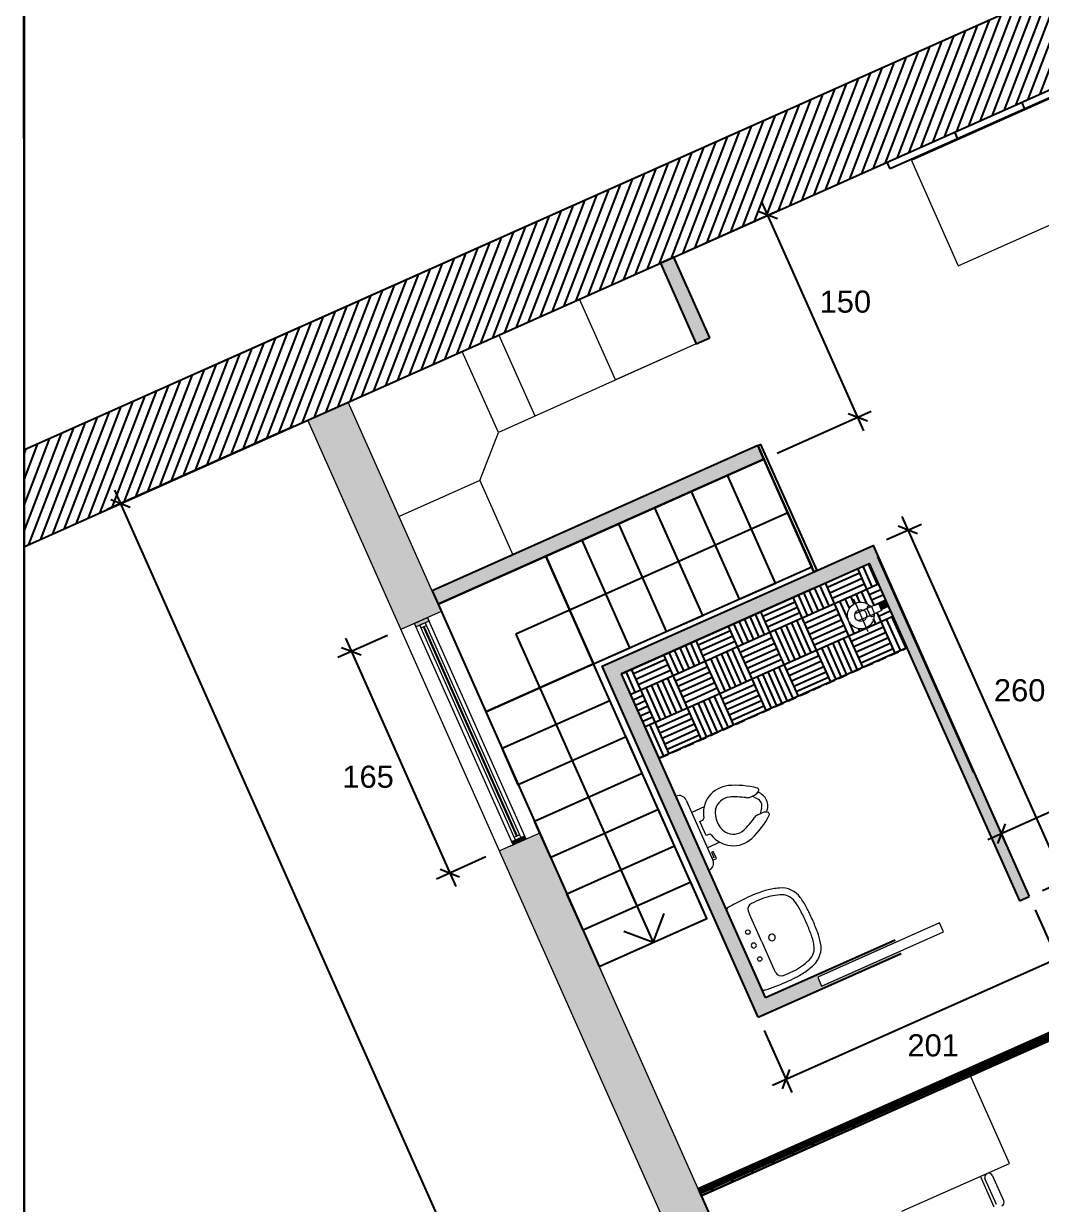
# Model space of a CAD drawing. Header units: inches. Extents: x -422522 to 22891, y -2973 to 414515.
# Drawn here: x 6657 to 7348, y 9696 to 10497 of the extents above; entities that cross this region are included whole.
import ezdxf

# ---------------------------------------------------------------- set-up
doc = ezdxf.new("R2010")
doc.units = ezdxf.units.IN
doc.header["$MEASUREMENT"] = 0
doc.linetypes.add('TRATTEGGIATA2', pattern=[9.525, 6.35, -3.175])
doc.layers.get('0').update_dxf_attribs({"lineweight": 25})
for name, color, linetype, lineweight in [('ARREDAMENTO', 8, 'Continuous', 18), ('INFISSI', 4, 'Continuous', 18), ('PORTE_finestre_doors_windows', 4, 'Continuous', 15), ('QUOTE', 6, 'Continuous', 9)]:
    doc.layers.add(name, color=color, linetype=linetype, lineweight=lineweight)
doc.styles.add('ARCH', font='txt')
doc.styles.get("Standard").update_dxf_attribs({"font": 'Arial.ttf'})
doc.dimstyles.get("Standard").update_dxf_attribs({"dimtxt": 15, "dimasz": 10, "dimexe": 10, "dimexo": 10, "dimgap": 5, "dimtad": 2, "dimtih": 1, "dimtoh": 1, "dimdec": 0, "dimzin": 0, "dimdsep": 46, "dimtxsty": 'Standard', "dimblk": 'OBLIQUE', "dimblk1": 'OBLIQUE', "dimblk2": 'OBLIQUE', "dimcen": 0.09, "dimdle": 10, "dimadec": 0, "dimazin": 0, "dimtfac": 1, "dimtdec": 0, "dimtofl": 0, "dimtmove": 0, "dimatfit": 3, "dimldrblk": 'OBLIQUE', "dimfxl": 1, "dimtolj": 1, "dimtzin": 0, "dimarcsym": 0})

# ---------------------------------------------------------------- blocks, each defined once
blk = doc.blocks.new('15PTOI06')
for p, q in [((8, 8.5), (8, -8.5)), ((11.5, 5), (8, 5)), ((9, 2), (9.765178, 2)), ((9, -2), (9, 2)), ((23.431562, 2.5), (24.727861, 2.5)), ((24.931034, 1.327586), (24.062054, 2.5)), ((9.765178, -2), (9, -2)), ((23.431562, -2.5), (24.690476, -2.5)), ((24.931034, -1.327586), (24.062054, -2.5)), ((11.5, -5), (8, -5)), ((8.5, -8), (8, -8)), ((8, -8.5), (9, -8.5)), ((9, -6.5), (8.5, -6.5)), ((8.5, -6.5), (8.5, -8)), ((9, -8.5), (9, -6.5))]:
    blk.add_line(p, q)
for centre, radius, start, end in [((6, 8.5), 2, 0, 90), ((17.25, 0.65), 7.210062, 71.816347, 166.116636), ((12, -13.75), 22.534695, 51.265418, 70.559965), ((19.118098, 0), 6.118098, 147.797266, 212.202734), ((17.25, 0.65), 4.210062, 71.816347, 142.891702), ((12, -13.75), 19.534695, 57.937508, 70.559965), ((24.727861, 4.5), 2, 270, 314.939898), ((25.787408, 3.438228), 0.5, 314.939898, 51.265418), ((9.765178, 2.5), 0.5, 270, 346.116636), ((23.431562, 4.5), 2, 237.937508, 270), ((23.666667, 0), 1.833333, 313.602819, 46.397181), ((23.166667, 0), 3.833333, 313.602819, 46.397181), ((9.765178, -2.5), 0.5, 13.883364, 90), ((17.25, -0.65), 7.210062, 193.883364, 288.183653), ((12, 13.75), 19.534695, 289.440035, 302.062492), ((23.431562, -4.5), 2, 90, 122.062492), ((24.690476, -4.5), 2, 44.162471, 90), ((17.25, -0.65), 4.210062, 217.108298, 288.183653), ((12, 13.75), 22.534695, 289.440035, 308.665009), ((25.766527, -3.454957), 0.5, 308.665009, 44.162471), ((6, -8.5), 2, 270, 0)]:
    blk.add_arc(centre, radius, start, end)
at = {"style": 'ARCH'}
for tag, p, flags in [('ITEM', (0, -19.5), 3), ('ROOM_NUMBER', (0, -28.5), 1)]:
    blk.add_attdef(tag, p, '', height=6, dxfattribs=dict(at, flags=flags))
blk = doc.blocks.new('_Oblique')
at = {"color": 0, "linetype": 'ByBlock', "lineweight": -2}
blk.add_line((-0.5, -0.5), (0.5, 0.5), dxfattribs=at)
blk = doc.blocks.new('*D97')
at = {"layer": 'Defpoints', "color": 0, "transparency": 16777216}
for p in [(6849.7, 10228.25), (7374.39, 9049.78), (7247.3, 8993.2)]:
    blk.add_point(p, dxfattribs=at)
at = {"layer": 'QUOTE', "color": 0, "lineweight": -2, "transparency": 16777216}
for p, q in [((6840.56, 10224.19), (6713.47, 10167.6)), ((6718.54, 10180.8), (7251.36, 8984.06)), ((7365.25, 9045.71), (7238.16, 8989.13))]:
    blk.add_line(p, q, dxfattribs=at)
at = {"layer": 'QUOTE', "color": 0, "lineweight": -2, "transparency": 16777216, "xscale": 10, "yscale": 10, "zscale": 10}
for p, rotation in [((6722.61, 10171.67), 113.9999999999798), ((7247.3, 8993.2), 293.9999999999798)]:
    blk.add_blockref('_Oblique', p, dxfattribs=dict(at, rotation=rotation))
at = {"layer": 'QUOTE', "color": 0, "transparency": 16777216, "insert": (6975.73, 9530.59), "char_height": 15, "attachment_point": 5}
blk.add_mtext('\\A1;1290', dxfattribs=at)
blk = doc.blocks.new('*D101')
at = {"layer": 'Defpoints', "color": 0, "transparency": 16777216}
for p in [(7339.32, 9905.25), (7358.08, 9863.12), (7155.42, 9823.37)]:
    blk.add_point(p, dxfattribs=at)
at = {"layer": 'QUOTE', "color": 0, "lineweight": -2, "transparency": 16777216}
for p, q in [((7343.39, 9896.11), (7362.15, 9853.98)), ((7165.04, 9777.17), (7367.22, 9867.19)), ((7159.49, 9814.23), (7178.25, 9772.1))]:
    blk.add_line(p, q, dxfattribs=at)
at = {"layer": 'QUOTE', "color": 0, "lineweight": -2, "transparency": 16777216, "xscale": 10, "yscale": 10, "zscale": 10}
for p, rotation in [((7358.08, 9863.12), 23.99999999997978), ((7174.18, 9781.24), 203.9999999999798)]:
    blk.add_blockref('_Oblique', p, dxfattribs=dict(at, rotation=rotation))
at = {"layer": 'QUOTE', "color": 0, "transparency": 16777216, "insert": (7274.18, 9804.1), "char_height": 15, "attachment_point": 5}
blk.add_mtext('\\A1;201', dxfattribs=at)
blk = doc.blocks.new('*D102')
at = {"layer": 'Defpoints', "color": 0, "transparency": 16777216}
for p in [(7233.37, 10143.23), (7363.01, 9915.79), (7339.32, 9905.25)]:
    blk.add_point(p, dxfattribs=at)
at = {"layer": 'QUOTE', "color": 0, "lineweight": -2, "transparency": 16777216}
for p, q in [((7242.5, 10147.29), (7266.19, 10157.84)), ((7252.99, 10162.91), (7367.08, 9906.66)), ((7348.46, 9909.32), (7372.14, 9919.86))]:
    blk.add_line(p, q, dxfattribs=at)
at = {"layer": 'QUOTE', "color": 0, "lineweight": -2, "transparency": 16777216, "xscale": 10, "yscale": 10, "zscale": 10}
for p, rotation in [((7257.05, 10153.77), 113.9999999999798), ((7363.01, 9915.79), 293.9999999999798)]:
    blk.add_blockref('_Oblique', p, dxfattribs=dict(at, rotation=rotation))
at = {"layer": 'QUOTE', "color": 0, "transparency": 16777216, "insert": (7332.89, 10044.96), "char_height": 15, "attachment_point": 5}
blk.add_mtext('\\A1;260', dxfattribs=at)
blk = doc.blocks.new('*D104')
at = {"layer": 'Defpoints', "color": 0, "transparency": 16777216}
for p in [(7398.19, 9827.47), (7449.34, 9712.58), (7116.77, 9702.17)]:
    blk.add_point(p, dxfattribs=at)
at = {"layer": 'QUOTE', "color": 0, "lineweight": -2, "transparency": 16777216}
for p, q in [((7402.26, 9818.33), (7453.41, 9703.44)), ((7158.78, 9583.21), (7458.48, 9716.64)), ((7120.83, 9693.03), (7171.99, 9578.14))]:
    blk.add_line(p, q, dxfattribs=at)
at = {"layer": 'QUOTE', "color": 0, "lineweight": -2, "transparency": 16777216, "xscale": 10, "yscale": 10, "zscale": 10}
for p, rotation in [((7449.34, 9712.58), 23.99999999997978), ((7167.92, 9587.28), 203.9999999999798)]:
    blk.add_blockref('_Oblique', p, dxfattribs=dict(at, rotation=rotation))
at = {"layer": 'QUOTE', "color": 0, "transparency": 16777216, "insert": (7316.87, 9631.43), "char_height": 15, "attachment_point": 5}
blk.add_mtext('\\A1;308', dxfattribs=at)
blk = doc.blocks.new('*D108')
at = {"layer": 'Defpoints', "color": 0, "transparency": 16777216}
for p in [(7379.02, 10012.77), (7305.94, 9980.23), (7320.41, 9947.74)]:
    blk.add_point(p, dxfattribs=at)
at = {"layer": 'QUOTE', "color": 0, "lineweight": -2, "transparency": 16777216}
for p, q in [((7383.09, 10003.63), (7397.56, 9971.14)), ((7402.63, 9984.34), (7311.27, 9943.67)), ((7310.01, 9971.09), (7324.47, 9938.6))]:
    blk.add_line(p, q, dxfattribs=at)
at = {"layer": 'QUOTE', "color": 0, "lineweight": -2, "transparency": 16777216, "xscale": 10, "yscale": 10, "zscale": 10}
for p, rotation in [((7393.49, 9980.28), 23.99999999997977), ((7320.41, 9947.74), 203.9999999999798)]:
    blk.add_blockref('_Oblique', p, dxfattribs=dict(at, rotation=rotation))
at = {"layer": 'QUOTE', "color": 0, "transparency": 16777216, "insert": (7364.22, 9947.68), "char_height": 15, "attachment_point": 5}
blk.add_mtext('\\A1;80', dxfattribs=at)
blk = doc.blocks.new('*D109')
at = {"layer": 'Defpoints', "color": 0, "transparency": 16777216}
for p in [(7161.99, 10367.29), (7098.18, 10338.89), (7159.19, 10201.85)]:
    blk.add_point(p, dxfattribs=at)
at = {"layer": 'QUOTE', "color": 0, "lineweight": -2, "transparency": 16777216}
for p, q in [((7227.07, 10221.13), (7157.92, 10376.43)), ((7107.32, 10342.95), (7171.12, 10371.36)), ((7168.33, 10205.92), (7232.13, 10234.33))]:
    blk.add_line(p, q, dxfattribs=at)
at = {"layer": 'QUOTE', "color": 0, "lineweight": -2, "transparency": 16777216, "xscale": 10, "yscale": 10, "zscale": 10}
for p, rotation in [((7161.99, 10367.29), 113.9999999999798), ((7223, 10230.26), 293.9999999999798)]:
    blk.add_blockref('_Oblique', p, dxfattribs=dict(at, rotation=rotation))
at = {"layer": 'QUOTE', "color": 0, "transparency": 16777216, "insert": (7214.58, 10308.61), "char_height": 15, "attachment_point": 5}
blk.add_mtext('\\A1;150', dxfattribs=at)
blk = doc.blocks.new('*D110')
at = {"layer": 'Defpoints', "color": 0, "transparency": 16777216}
for p in [(6912.92, 10086.26), (6979.81, 9936.03), (6946.18, 9921.06)]:
    blk.add_point(p, dxfattribs=at)
at = {"layer": 'QUOTE', "color": 0, "lineweight": -2, "transparency": 16777216}
for p, q in [((6903.79, 10082.19), (6870.16, 10067.22)), ((6875.23, 10080.42), (6950.25, 9911.92)), ((6970.67, 9931.96), (6937.04, 9916.99))]:
    blk.add_line(p, q, dxfattribs=at)
at = {"layer": 'QUOTE', "color": 0, "lineweight": -2, "transparency": 16777216, "xscale": 10, "yscale": 10, "zscale": 10}
for p, rotation in [((6879.29, 10071.29), 113.9999999999798), ((6946.18, 9921.06), 293.9999999999798)]:
    blk.add_blockref('_Oblique', p, dxfattribs=dict(at, rotation=rotation))
at = {"layer": 'QUOTE', "color": 0, "transparency": 16777216, "insert": (6890.64, 9986.34), "char_height": 15, "attachment_point": 5}
blk.add_mtext('\\A1;165', dxfattribs=at)

msp = doc.modelspace()

# ---------------------------------------------------------------- hatches: boundary and pattern name
h = msp.add_hatch()
h.set_pattern_fill('ANSI31', color=0, scale=50, angle=24)
h.set_pattern_definition([(69, (3551.2776, -5106.066), (-5.8348777, 2.2397997), [])])
h.paths.add_polyline_path([(7743.39, 10691.82), (6657.16, 10208.2), (6657.16, 10142.53), (6849.7, 10228.25), (7089.03, 10334.81), (7089.01, 10334.85), (7098.14, 10338.92), (7452.64, 10496.7), (7453.11, 10496.91), (7763.25, 10634.99), (7763.25, 10634.99), (7763.18, 10635.13), (7767.73, 10637.16)])
h = msp.add_hatch(color=0)
h.dxf.hatch_style = 1
h.paths.add_polyline_path([(7155.13, 10210.99), (6934.05, 10112.56), (6938.12, 10103.43), (7120.83, 10184.77), (7159.19, 10201.86)])
h.paths.add_polyline_path([(7098.16, 10338.88), (7089.03, 10334.81), (7113.41, 10280.04), (7122.56, 10284.11)])
h = msp.add_hatch(color=256)
h.dxf.hatch_style = 1
h.paths.add_polyline_path([(6877.11, 10240.46), (6849.7, 10228.25), (6912.92, 10086.26), (6931.01, 10094.31), (6931.01, 10094.31), (6922.24, 10090.41), (6923.26, 10088.12), (6925.77, 10089.24), (6925.77, 10089.24), (6927.6, 10090.05), (6932.03, 10092.03), (6931.01, 10094.31), (6922.24, 10090.41), (6922.24, 10090.41), (6931.01, 10094.31), (6940.33, 10098.46)])
h.paths.add_polyline_path([(7158.01, 9603.24), (7158.01, 9603.24), (7158.01, 9603.24), (7158.01, 9603.24)], flags=9)
h = msp.add_hatch(color=0)
h.dxf.hatch_style = 1
h.paths.add_polyline_path([(7195.81, 9850.39), (7249.11, 9874.12), (7248.4, 9875.71), (7160.48, 9836.57), (7062.67, 10056.28), (7230.79, 10131.13), (7332.68, 9902.29), (7339.32, 9905.25), (7233.37, 10143.23), (7049.47, 10061.35), (7155.42, 9823.37), (7252.47, 9866.58), (7251.76, 9868.17), (7198.46, 9844.44)])
h = msp.add_hatch()
h.set_pattern_fill('AR-PARQ1', color=0, scale=2, angle=24)
h.set_pattern_definition([(114, (4887.172, -4511.288), (-31.68677, 12.16341), [24, -24]), (114, (4890.826, -4509.66), (-31.68677, 12.16341), [24, -24]), (114, (4894.48, -4508.034), (-31.68677, 12.16341), [24, -24]), (114, (4898.134, -4506.407), (-31.68677, 12.16341), [24, -24]), (114, (4901.788, -4504.78), (-31.68677, 12.16341), [24, -24]), (114, (4905.443, -4503.153), (-31.68677, 12.16341), [24, -24]), (114, (4909.097, -4501.526), (-31.68677, 12.16341), [24, -24]), (24, (4877.41, -4489.363), (31.68677, -12.16341), [24, -24]), (24, (4875.783, -4485.709), (31.68677, -12.16341), [24, -24]), (24, (4874.156, -4482.054), (31.68677, -12.16341), [24, -24]), (24, (4872.53, -4478.4), (31.68677, -12.16341), [24, -24]), (24, (4870.902, -4474.746), (31.68677, -12.16341), [24, -24]), (24, (4869.275, -4471.092), (31.68677, -12.16341), [24, -24]), (24, (4867.648, -4467.438), (31.68677, -12.16341), [24, -24])])
h.paths.add_polyline_path([(7231.26, 10102.36, -0.15223), (7232.22, 10101.9), (7237.04, 10104.04), (7237.31, 10103.42, -1.121), (7238, 10103.43, -0.770179), (7238.73, 10103.75, -1.298399), (7239.45, 10104.07, -1.2984), (7240.18, 10104.4, -0.770179), (7240.91, 10104.72, -0.770179), (7241.64, 10105.05, -1), (7242.2, 10105.29), (7230.79, 10131.13), (7062.67, 10056.28), (7088.21, 9998.91), (7256.34, 10073.76), (7243.61, 10102.15, -1.267946), (7242.88, 10101.82, -1.265994), (7242.16, 10101.5, -1.265994), (7241.43, 10101.18, -1.265994), (7240.7, 10100.85, -0.789894), (7239.97, 10100.53, -0.789893), (7239.25, 10100.21, -0.56391), (7238.94, 10099.76), (7239.22, 10099.14), (7234.4, 10097, -0.15223), (7234.1, 10095.98, -4.976489)])
h = msp.add_hatch(color=256)
h.dxf.hatch_style = 1
h.paths.add_polyline_path([(7007.21, 9948.23), (6979.81, 9936.03), (7099.53, 9667.13), (7117.62, 9675.18), (7117.62, 9675.18), (7108.85, 9671.28), (7109.85, 9669.03), (7112.36, 9670.15), (7112.36, 9670.15), (7116.01, 9671.78), (7118.62, 9672.94), (7117.62, 9675.18), (7108.85, 9671.28), (7108.85, 9671.28), (7117.62, 9675.18), (7126.93, 9679.33), (7114.73, 9706.74)])
h = msp.add_hatch(color=0)
h.dxf.hatch_style = 1
h.paths.add_polyline_path([(6996.88, 9946.37), (6988.11, 9942.46), (6989.12, 9940.18), (6996.72, 9943.56), (6997.9, 9944.08)])
h = msp.add_hatch()
h.set_pattern_fill('DOLMIT', color=256, scale=5, angle=24)
h.set_pattern_definition([(24, (-1489.6174, -8057.204), (-0.5084208, 1.14193182), []), (69, (-1489.6174, -8057.204), (-3.30070525, 1.26702203), [1.76776695, -3.5355339])])
h.paths.add_polyline_path([(7396.16, 9832.04), (7395.09, 9831.56), (7114.73, 9706.74), (7116.77, 9702.17), (7398.19, 9827.47)])

# ---------------------------------------------------------------- linework, layer by layer
for p, q in [((6656.93, 10419.32), (6656.83, 11033.57)), ((6656.96, 10208.11), (7743.39, 10691.82)), ((6779.62, 10262.73), (7743.38, 10691.83)), ((6849.7, 10228.25), (7452.64, 10496.7)), ((7427.74, 10480.14), (7245.03, 10398.79)), ((7290.7, 10419.13), (7336.38, 10439.47)), ((7336.38, 10439.47), (7334.31, 10444.11)), ((7288.67, 10423.7), (7290.7, 10419.13)), ((7245.03, 10398.79), (7242.99, 10403.36)), ((7098.14, 10338.92), (7089.01, 10334.85)), ((7098.14, 10338.92), (7089.01, 10334.85)), ((7089.01, 10334.85), (7113.41, 10280.04)), ((7122.56, 10284.11), (7098.14, 10338.92)), ((7113.41, 10280.04), (7122.56, 10284.11)), ((6656.98, 10142.45), (6849.7, 10228.25)), ((7159.19, 10201.86), (7191.73, 10128.77)), ((7167.07, 10117.79), (7134.53, 10190.87)), ((6938.12, 10103.43), (7120.83, 10184.77)), ((7085.2, 10168.91), (7109.86, 10179.89)), ((7109.86, 10179.89), (7142.4, 10106.81)), ((7175.46, 10165.31), (6990.93, 10083.15)), ((7117.74, 10095.83), (7085.2, 10168.91)), ((7035.87, 10146.95), (7060.53, 10157.93)), ((7060.53, 10157.93), (7093.07, 10084.84)), ((7068.4, 10073.86), (7035.87, 10146.95)), ((7301.87, 9989.37), (7236.73, 10135.67)), ((7142.4, 10106.81), (7167.07, 10117.79)), ((7192.62, 10114.14), (7201.75, 10118.2)), ((7062.63, 10056.34), (7192.39, 10114.11)), ((7093.07, 10084.84), (7117.74, 10095.83)), ((6990.93, 10083.15), (7084.07, 9873.95)), ((7043.74, 10062.88), (7068.4, 10073.86)), ((6981.64, 10005.68), (7054.72, 10038.21)), ((7065.7, 10013.55), (6992.62, 9981.01)), ((7076.68, 9988.88), (7065.7, 10013.55)), ((6992.62, 9981.01), (6981.64, 10005.68)), ((7003.6, 9956.34), (7076.68, 9988.88)), ((7087.67, 9964.22), (7014.58, 9931.68)), ((7098.65, 9939.55), (7087.67, 9964.22)), ((7014.58, 9931.68), (7003.6, 9956.34)), ((7025.56, 9907.01), (7098.65, 9939.55)), ((7109.63, 9914.89), (7036.55, 9882.35)), ((7065.88, 9914.8), (7071.99, 9901.09)), ((7120.61, 9890.22), (7109.63, 9914.89)), ((7036.55, 9882.35), (7025.56, 9907.01)), ((7332.68, 9902.29), (7339.32, 9905.25)), ((7084.1, 9873.88), (7091.7, 9893.68)), ((7084.1, 9873.88), (7064.3, 9881.48)), ((7160.48, 9836.57), (7248.4, 9875.71)), ((7155.42, 9823.37), (7252.47, 9866.58)), ((7160.48, 9836.57), (7160.48, 9836.57)), ((7395.09, 9831.56), (7114.73, 9706.74)), ((7116.77, 9702.17), (7398.19, 9827.47)), ((7114.73, 9706.74), (7126.93, 9679.33)), ((7114.73, 9706.74), (7116.77, 9702.17))]:
    msp.add_line(p, q)
at = {"lineweight": 18}
for p, q in [((7381.46, 9107.66), (6877.11, 10240.46)), ((7401.8, 9061.98), (6877.11, 10240.46)), ((7341.85, 9122.86), (6849.7, 10228.25)), ((7341.85, 9122.86), (6849.7, 10228.25))]:
    msp.add_line(p, q, dxfattribs=at)
at = {"linetype": 'TRATTEGGIATA2'}
msp.add_line((7088.21, 9998.91), (7256.34, 10073.76), dxfattribs=at)
for points in [[(6657.16, 9033.57), (8657.16, 9033.9), (8656.83, 11033.9), (6656.83, 11033.57)], [(6657.16, 9033.9), (8657.16, 9033.9), (8657.16, 11033.9), (6657.16, 11033.9)], [(6934.05, 10112.56), (6938.12, 10103.43), (7159.19, 10201.85), (7155.13, 10210.99)], [(7155.13, 10210.99), (7157.03, 10211.83), (7195.15, 10126.21), (7193.25, 10125.36)], [(7155.13, 10210.99), (7155.13, 10210.99), (7193.25, 10125.36), (7193.25, 10125.36)], [(6970.66, 10030.34), (7043.74, 10062.88), (7011.2, 10135.96), (6938.12, 10103.43)], [(7062.67, 10056.28), (7230.79, 10131.13), (7256.34, 10073.76), (7088.21, 9998.91)], [(6970.66, 10030.34), (7047.53, 9857.68), (7120.61, 9890.22), (7043.74, 10062.88)]]:
    msp.add_lwpolyline(points, close=True)
for points in [[(7159.19, 10201.86), (7011.2, 10135.96), (7043.74, 10062.88), (7191.73, 10128.77)], [(7109.86, 10179.89), (7159.19, 10201.86)], [(7155.42, 9823.37), (7049.47, 10061.35), (7233.37, 10143.23), (7339.32, 9905.25)], [(7160.48, 9836.57), (7062.67, 10056.28), (7230.79, 10131.13), (7332.68, 9902.29)]]:
    msp.add_lwpolyline(points)
at = {"color": 175}
for centre, start, end in [((7134.92, 9896.46), 120.37384, 204), ((7158.98, 9842.42), 204, 287.62616)]:
    msp.add_arc(centre, 1, start, end, dxfattribs=at)
at = {"layer": 'ARREDAMENTO'}
for p, q in [((7058.6, 10255.63), (7034.19, 10310.43)), ((6979.38, 10286.03), (7003.78, 10231.23)), ((7113.41, 10280.04), (6979.08, 10220.01)), ((7113.41, 10280.04), (7058.6, 10255.63)), ((6979.08, 10220.01), (6954.61, 10274.96)), ((6966.53, 10187.34), (6979.08, 10220.01)), ((6966.53, 10187.34), (6911.64, 10162.9)), ((6966.45, 10187.3), (6988.86, 10136.96)), ((7220.08, 10106.97), (7229.95, 10084.81)), ((7232.22, 10101.9), (7221.21, 10097)), ((7229.22, 10100.56), (7231.4, 10095.66)), ((7232.22, 10101.9), (7234.4, 10097)), ((7234.4, 10097), (7223.39, 10092.1)), ((7027.95, 9901.65), (7051.13, 9849.58)), ((7027.95, 9901.65), (7051.13, 9849.58)), ((7157.91, 9874.32), (7149.52, 9893.16)), ((7157.91, 9874.32), (7166.3, 9855.48)), ((7325.91, 9724.14), (7299.48, 9783.52)), ((7252.83, 9691.6), (7325.91, 9724.14)), ((7310.56, 9717), (7311.11, 9717.25)), ((7315.66, 9694.46), (7306.33, 9715.41)), ((7317.16, 9696.3), (7309.35, 9713.84)), ((7314.28, 9716.03), (7322.09, 9698.49))]:
    msp.add_line(p, q, dxfattribs=at)
msp.add_lwpolyline([(7291.22, 10332.96), (7455.66, 10406.17), (7423.85, 10477.61), (7259.42, 10404.39)], close=True, dxfattribs=at)
for points in [[(7234.1, 10095.98, -4.976489), (7231.26, 10102.36, -4.976489)], [(7237.31, 10103.42, -0.30585), (7237.64, 10103.52), (7238.72, 10100.27)], [(7238.7, 10100.3), (7237.64, 10103.52, -0.368734), (7238, 10103.68), (7239.24, 10099.94)], [(7239.6, 10100.1, -0.362194), (7239.24, 10099.94), (7238, 10103.68, -0.368734), (7238.37, 10103.85), (7239.6, 10100.1)], [(7239.97, 10100.26, -0.362194), (7239.6, 10100.1), (7238.37, 10103.85, -0.368734), (7238.73, 10104.01), (7239.97, 10100.26)], [(7240.33, 10100.42, -0.362194), (7239.96, 10100.26), (7238.73, 10104.01, -0.368734), (7239.09, 10104.17), (7240.33, 10100.43)], [(7240.7, 10100.59, -0.362194), (7240.33, 10100.42), (7239.09, 10104.17, -0.368734), (7239.46, 10104.33), (7240.7, 10100.59)], [(7241.06, 10100.75, -0.362194), (7240.69, 10100.59), (7239.46, 10104.33, -0.368734), (7239.82, 10104.49), (7241.06, 10100.75)], [(7241.42, 10100.91, -0.362194), (7241.05, 10100.75), (7239.82, 10104.49, -0.368734), (7240.18, 10104.65), (7241.42, 10100.91)], [(7241.79, 10101.07, -0.362194), (7241.42, 10100.91), (7240.18, 10104.65, -0.368734), (7240.55, 10104.82), (7241.79, 10101.07)], [(7242.15, 10101.23, -0.362194), (7241.78, 10101.07), (7240.55, 10104.82, -0.368734), (7240.91, 10104.98), (7242.15, 10101.23)], [(7242.51, 10101.4, -0.362194), (7242.15, 10101.23), (7240.91, 10104.98, -0.368734), (7241.28, 10105.14), (7242.51, 10101.4)], [(7242.88, 10101.56, -0.362194), (7242.51, 10101.39), (7241.28, 10105.14, -0.368734), (7241.64, 10105.3), (7242.88, 10101.56)], [(7243.24, 10101.72, -0.362194), (7242.87, 10101.56), (7241.64, 10105.3, -0.368734), (7242, 10105.46), (7243.24, 10101.72)], [(7243.61, 10101.88, -0.362194), (7243.24, 10101.72), (7242, 10105.46, -0.368734), (7242.37, 10105.63), (7243.6, 10101.88)], [(7238.88, 10099.77, -0.003057), (7238.87, 10099.78)], [(7238.88, 10099.78, -0.00173), (7238.88, 10099.77, -0.00173)], [(7239.24, 10099.94, -0.302605), (7238.94, 10099.76, -0.302605)], [(7189.7, 9855.78, 0.02246), (7193.1, 9858.71, 0.259094), (7197.8, 9873.53, 0.039532), (7195.63, 9881.11, 0.015232), (7192.17, 9889.57, 0.015232), (7188.2, 9897.8, 0.039532), (7184.01, 9904.49, 0.259094), (7169.86, 9910.91, 0.02246), (7165.41, 9910.35)], [(7157.09, 9908.16, 0.007127), (7155.76, 9907.66, 0.026276), (7141.4, 9901.17)], [(7166.82, 9844.08, 0.026276), (7181.25, 9850.41, 0.007127), (7182.51, 9851.07)]]:
    msp.add_lwpolyline(points, format="xyb", dxfattribs=at)
for points in [[(7232.22, 10101.9), (7237.04, 10104.04), (7239.22, 10099.14), (7234.4, 10097)], [(7134.01, 9896.05), (7146.04, 9869.03), (7158.07, 9842.01)]]:
    msp.add_lwpolyline(points, dxfattribs=at)
for centre, radius in [((7225.07, 10095.78), 4.04), ((7148.38, 9880.99), 1.5), ((7156.49, 9862.77), 1.5)]:
    msp.add_circle(centre, radius, dxfattribs=at)
for centre, radius, start, end in [((7231, 10100.59), 1.78, 46.87774, 181.12226), ((7231, 10100.59), 1.78, 0.94078, 1.12226), ((7232.62, 10096.96), 1.78, 226.87774, 1.12226), ((7173.92, 9861.08), 50, 99.80607, 109.67362), ((7210.26, 9767.91), 150, 117.32767, 120.37384), ((7152.44, 9896.7), 4, 114.30054, 198.40628), ((7214.48, 9769.63), 145.4, 113.102, 115.97662), ((7173.92, 9861.08), 45.4, 94.65938, 111.30696), ((7171.16, 9894.96), 11.4, 36.55713, 94.65938), ((7143.85, 9874.71), 45.4, 27.50178, 36.55713), ((7172.36, 9903.33), 25, 198.40628, 204), ((7055.15, 9828.53), 145.4, 24.0115, 27.50178), ((7055.13, 9828.59), 145.4, 20.49822, 23.9885), ((7164.78, 9877.34), 2.3, 24.72701, 203.27299), ((7164.75, 9877.4), 2.3, 204.72701, 23.27299), ((7148.8, 9863.61), 45.4, 11.44287, 20.49822), ((7152.44, 9871.85), 1.75, 24.95552, 203.04448), ((7152.42, 9871.91), 1.75, 204.95552, 23.04448), ((7182.12, 9870.35), 11.4, 313.34062, 11.44287), ((7158.78, 9895.08), 45.4, 296.69304, 313.34062), ((7189.14, 9865.65), 25, 204, 209.59372), ((7170.88, 9855.28), 4, 209.59372, 293.69946), ((7117.96, 9986.4), 145.4, 292.02338, 294.898), ((7158.78, 9895.08), 50, 298.32638, 308.19393), ((7113.86, 9984.42), 150, 287.62616, 290.67233), ((7311.54, 9714.81), 2.4, 114, 204), ((7312.09, 9715.06), 2.4, 24, 114), ((7319.9, 9697.52), 2.4, 294, 24)]:
    msp.add_arc(centre, radius, start, end, dxfattribs=at)
at = {"layer": 'INFISSI', "color": 4, "lineweight": 0}
for p, q in [((6997.9, 9944.08), (6931.01, 10094.31)), ((6989.12, 9940.18), (6922.24, 10090.41)), ((6989.81, 9945.41), (6925.76, 10089.24)), ((6925.77, 10089.24), (6926.58, 10087.41)), ((6926.58, 10087.41), (6930.24, 10089.04)), ((6926.58, 10087.41), (6930.24, 10089.04)), ((6991.41, 9946.12), (6928.66, 10087.04)), ((6929.12, 10087.25), (6991.86, 9946.32)), ((6930.24, 10089.04), (6929.42, 10090.87)), ((6929.42, 10090.87), (6993.46, 9947.03)), ((6989.81, 9945.41), (6993.46, 9947.03)), ((6990.62, 9943.58), (6989.81, 9945.41)), ((6993.46, 9947.03), (6994.28, 9945.21))]:
    msp.add_line(p, q, dxfattribs=at)
at = {"layer": 'INFISSI'}
for p, q in [((6927.6, 10090.05), (6925.77, 10089.24)), ((6928.41, 10088.23), (6928.18, 10088.13)), ((6928.18, 10088.13), (6928.66, 10087.04)), ((6929.12, 10087.25), (6928.64, 10088.33)), ((6991.86, 9946.32), (6991.41, 9946.12))]:
    msp.add_line(p, q, dxfattribs=at)
at = {"layer": 'INFISSI', "color": 4, "lineweight": 0}
for points in [[(6923.26, 10088.12), (6922.24, 10090.41), (6931.01, 10094.31), (6932.03, 10092.03)], [(6989.12, 9940.18), (6988.11, 9942.46), (6996.88, 9946.37), (6997.9, 9944.08)]]:
    msp.add_lwpolyline(points, close=True, dxfattribs=at)
at = {"layer": 'INFISSI'}
msp.add_lwpolyline([(7278.5, 9887.21), (7195.81, 9850.39), (7198.46, 9844.44), (7281.15, 9881.26)], close=True, dxfattribs=at)
at = {"layer": 'PORTE_finestre_doors_windows', "color": 4}
for p, q in [((6940.33, 10098.46), (6912.92, 10086.26)), ((6940.33, 10098.46), (6912.92, 10086.26)), ((7007.21, 9948.23), (6979.81, 9936.03)), ((7007.21, 9948.23), (6979.81, 9936.03)), ((6987.59, 9939.49), (6996.72, 9943.56)), ((6987.59, 9939.49), (6996.72, 9943.56))]:
    msp.add_line(p, q, dxfattribs=at)

# ---------------------------------------------------------------- block references
at = {"layer": 'ARREDAMENTO', "xscale": 2.619047619047628, "yscale": 2.619047619047628, "zscale": 2.619047619047628, "rotation": 23.9996116269203}
msp.add_blockref('15PTOI06', (7096.49, 9941.68), dxfattribs=at)

# ---------------------------------------------------------------- dimensions: what is measured, and where the dimension line sits
at = {"layer": 'QUOTE'}
for base, p1, p2, angle, picture, middle in [((7161.99, 10367.29), (7159.19, 10201.85), (7098.18, 10338.89), 114, '*D109', (7214.58, 10308.61)), ((7363.01, 9915.79), (7233.37, 10143.23), (7339.32, 9905.25), 114, '*D102', (7332.89, 10044.96)), ((7320.41, 9947.74), (7379.02, 10012.77), (7305.94, 9980.23), 24, '*D108', (7364.22, 9947.68)), ((7358.08, 9863.12), (7155.42, 9823.37), (7339.32, 9905.25), 24, '*D101', (7274.18, 9804.1)), ((7449.34, 9712.58), (7116.77, 9702.17), (7398.19, 9827.47), 24, '*D104', (7316.87, 9631.43))]:
    dim = msp.add_linear_dim(base=base, p1=p1, p2=p2, angle=angle, dimstyle='Standard', dxfattribs=at)
    dim.commit()
    dim.dimension.update_dxf_attribs({"geometry": picture, "text_midpoint": middle})
dim = msp.add_linear_dim(base=(7247.3, 8993.2), p1=(6849.7, 10228.25), p2=(7374.39, 9049.78), angle=114, dimstyle='Standard', dxfattribs=at)
dim.commit()
dim.dimension.update_dxf_attribs({"geometry": '*D97', "text_midpoint": (7002.69, 9542.59), "dimtype": 160})
dim = msp.add_linear_dim(base=(6946.18, 9921.06), p1=(6912.92, 10086.26), p2=(6979.81, 9936.03), angle=114, text='165', dimstyle='Standard', dxfattribs=at)
dim.commit()
dim.dimension.update_dxf_attribs({"geometry": '*D110', "text_midpoint": (6890.64, 9986.34)})

doc.saveas('drawing.dxf')
